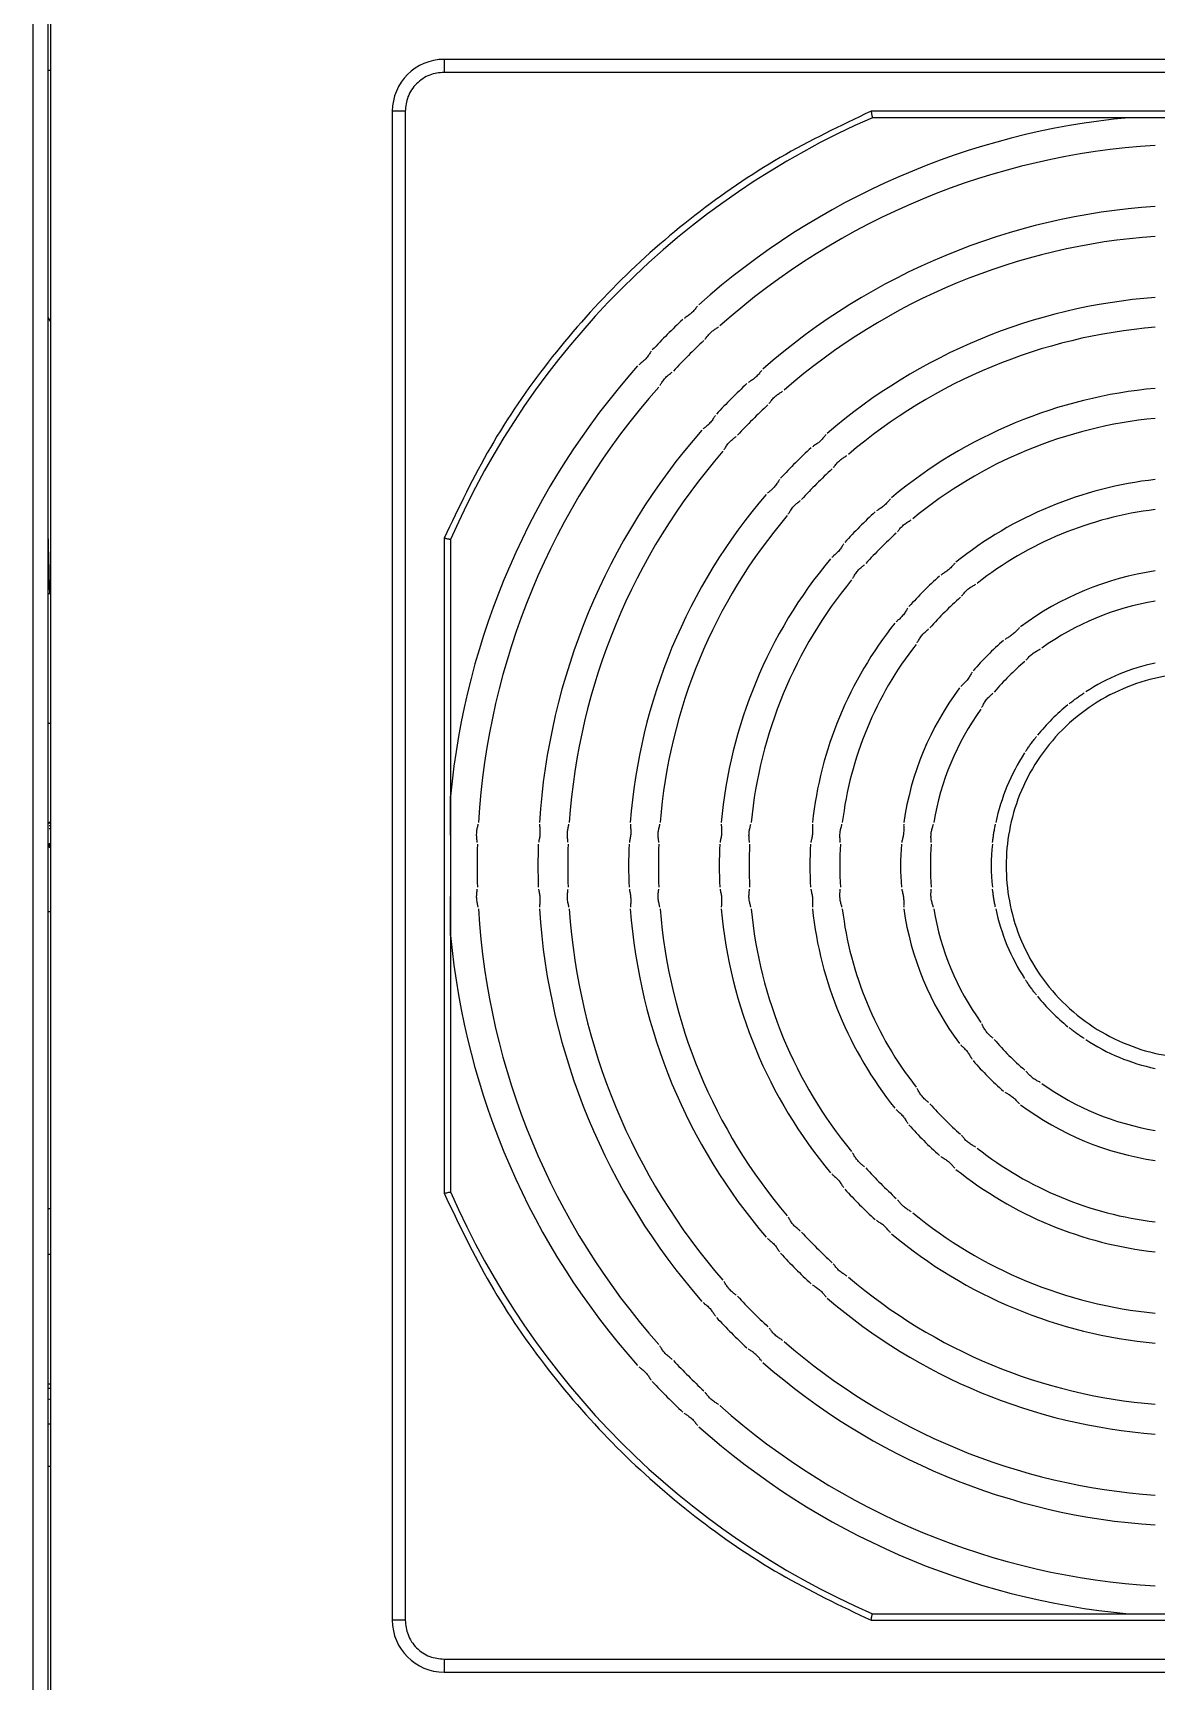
# Model space of a CAD drawing. Header units: millimetres. Extents: x 0 to 279, y 0 to 216.
# Drawn here: x 96.61 to 113.96, y 175.11 to 200.56 of the extents above; entities that cross this region are included whole.
import ezdxf

# ---------------------------------------------------------------- set-up
doc = ezdxf.new("R2010")
doc.units = ezdxf.units.MM

msp = doc.modelspace()

# ---------------------------------------------------------------- linework, layer by layer
at = {"color": 7, "linetype": 'Continuous', "lineweight": 25}
for p, q in [((96.61, 205.208), (96.61, 155.617)), ((96.844, 155.617), (96.844, 205.208)), ((96.88, 205.208), (96.88, 155.617)), ((126.26, 200.151), (102.96, 200.151)), ((102.96, 200.151), (102.96, 199.951)), ((96.844, 199.984), (96.88, 199.984)), ((126.26, 199.951), (102.96, 199.951)), ((102.16, 199.351), (102.16, 176.051)), ((102.36, 199.351), (102.16, 199.351)), ((102.36, 199.351), (102.36, 176.051)), ((119.667, 199.351), (109.554, 199.351)), ((114.136, 199.251), (109.575, 199.251)), ((96.879, 196.107), (96.844, 196.167)), ((96.88, 196.109), (96.878, 196.109)), ((96.88, 196.097), (96.879, 196.101)), ((102.96, 192.758), (102.96, 182.645)), ((103.06, 192.737), (103.06, 188.175)), ((96.88, 191.901), (96.844, 191.901)), ((96.844, 189.901), (96.88, 189.901)), ((96.86, 188.371), (96.851, 188.352)), ((96.88, 188.371), (96.86, 188.371)), ((96.86, 188.371), (96.86, 188.37)), ((96.88, 188.37), (96.86, 188.37)), ((96.88, 188.357), (96.86, 188.357)), ((96.88, 188.316), (96.86, 188.316)), ((96.88, 188.269), (96.86, 188.269)), ((96.86, 188.043), (96.86, 187.983)), ((96.86, 188.043), (96.88, 188.043)), ((96.88, 187.983), (96.86, 187.983)), ((103.06, 187.227), (103.06, 182.665)), ((96.88, 186.991), (96.844, 186.991)), ((96.844, 182.411), (96.88, 182.411)), ((96.88, 181.701), (96.844, 181.701)), ((96.844, 179.701), (96.88, 179.701)), ((96.88, 179.63), (96.844, 179.63)), ((96.844, 179.471), (96.88, 179.459)), ((96.88, 179.081), (96.844, 179.081)), ((96.88, 178.426), (96.844, 178.426)), ((109.575, 176.151), (114.136, 176.151)), ((102.36, 176.051), (102.16, 176.051)), ((109.554, 176.051), (119.667, 176.051)), ((102.96, 175.451), (126.26, 175.451)), ((102.96, 175.451), (102.96, 175.251)), ((102.96, 175.251), (126.26, 175.251))]:
    msp.add_line(p, q, dxfattribs=at)
for centre, radius, start, end in [((102.96, 199.351), 0.8, 90, 180), ((114.61, 187.701), 12.6, 113.5565, 156.4435), ((114.61, 187.701), 11.6, 95.3217, 131.7035), ((114.61, 187.701), 11.14, 93.4328, 131.5672), ((114.61, 187.701), 10.2, 93.7496, 131.2504), ((114.61, 187.701), 9.74, 93.9269, 131.0731), ((114.61, 187.701), 8.8, 94.3471, 130.6529), ((114.61, 187.701), 11.6, 133.3552, 136.6448), ((114.61, 187.701), 8.34, 94.5874, 130.4126), ((114.61, 187.701), 11.14, 133.2872, 136.7128), ((114.61, 187.701), 11.6, 138.2965, 174.6783), ((114.61, 187.701), 11.14, 138.4328, 176.5672), ((114.61, 187.701), 10.2, 133.1293, 136.8707), ((114.61, 187.701), 7.4, 95.1716, 129.8284), ((114.61, 187.701), 9.74, 133.0409, 136.9591), ((114.61, 187.701), 10.2, 138.7496, 176.2504), ((114.61, 187.701), 6.94, 95.5155, 129.4845), ((114.61, 187.701), 8.8, 132.8316, 137.1684), ((114.61, 187.701), 9.74, 138.9269, 176.0731), ((114.61, 187.701), 8.34, 132.7119, 137.2881), ((114.61, 187.701), 6, 96.3829, 128.6171), ((114.61, 187.701), 8.8, 139.3471, 175.6529), ((114.61, 187.701), 7.4, 132.4211, 137.5789), ((114.61, 187.701), 5.54, 96.9154, 128.0846), ((114.61, 187.701), 8.34, 139.5874, 175.4126), ((114.61, 187.701), 6.94, 132.25, 137.75), ((114.61, 187.701), 7.4, 140.1716, 174.8284), ((114.61, 187.701), 6.94, 140.5155, 174.4845), ((114.61, 187.701), 6, 131.8188, 138.1812), ((114.61, 187.701), 4.6, 98.3377, 126.6623), ((114.61, 187.701), 5.54, 131.5543, 138.4457), ((114.61, 187.701), 4.14, 99.2719, 125.7281), ((114.61, 187.701), 6, 141.3829, 173.6171), ((114.61, 187.701), 5.54, 141.9154, 173.0846), ((114.61, 187.701), 4.6, 130.8491, 139.1509), ((114.61, 187.701), 4.14, 130.3869, 139.6131), ((114.61, 187.701), 3.2, 102.0314, 122.9686), ((114.61, 187.701), 4.6, 143.3377, 171.6623), ((114.61, 187.701), 4.14, 144.2719, 170.7281), ((114.61, 187.701), 3.2, 129.0274, 140.9726), ((114.61, 187.701), 3.2, 147.0314, 167.9686), ((114.61, 187.701), 11.14, 178.2872, 181.7128), ((114.61, 187.701), 10.2, 178.1293, 181.8707), ((114.61, 187.701), 9.74, 178.0409, 181.9591), ((114.61, 187.701), 8.8, 177.8316, 182.1684), ((114.61, 187.701), 8.34, 177.7119, 182.2881), ((114.61, 187.701), 7.4, 177.4211, 182.5789), ((114.61, 187.701), 6.94, 177.25, 182.75), ((114.61, 187.701), 6, 176.8188, 183.1812), ((114.61, 187.701), 5.54, 176.5543, 183.4457), ((114.61, 187.701), 4.6, 175.8491, 184.1509), ((114.61, 187.701), 4.14, 175.3869, 184.6131), ((114.61, 187.701), 3.2, 174.0274, 185.9726), ((114.61, 187.701), 11.14, 183.4328, 221.5672), ((114.61, 187.701), 10.2, 183.7496, 221.2504), ((114.61, 187.701), 9.74, 183.9269, 221.0731), ((114.61, 187.701), 8.8, 184.3471, 220.6529), ((114.61, 187.701), 8.34, 184.5874, 220.4126), ((114.61, 187.701), 7.4, 185.1716, 219.8284), ((114.61, 187.701), 6.94, 185.5155, 219.4845), ((114.61, 187.701), 6, 186.3829, 218.6171), ((114.61, 187.701), 5.54, 186.9154, 218.0846), ((114.61, 187.701), 4.6, 188.3377, 216.6623), ((114.61, 187.701), 4.14, 189.2719, 215.7281), ((114.61, 187.701), 3.2, 192.0314, 212.9686), ((114.61, 187.701), 11.6, 185.3217, 221.7035), ((114.61, 187.701), 3.2, 219.0274, 230.9726), ((114.61, 187.701), 4.14, 220.3869, 229.6131), ((114.61, 187.701), 3.2, 237.0314, 257.9686), ((114.61, 187.701), 4.6, 220.8491, 229.1509), ((114.61, 187.701), 4.14, 234.2719, 260.7281), ((114.61, 187.701), 5.54, 221.5543, 228.4457), ((114.61, 187.701), 4.6, 233.3377, 261.6623), ((114.61, 187.701), 6, 221.8188, 228.1812), ((114.61, 187.701), 5.54, 231.9154, 263.0846), ((114.61, 187.701), 6.94, 222.25, 227.75), ((114.61, 187.701), 6, 231.3829, 263.6171), ((114.61, 187.701), 7.4, 222.4211, 227.5789), ((114.61, 187.701), 12.6, 203.5565, 246.4435), ((114.61, 187.701), 6.94, 230.5155, 264.4845), ((114.61, 187.701), 8.34, 222.7119, 227.2881), ((114.61, 187.701), 7.4, 230.1716, 264.8284), ((114.61, 187.701), 8.8, 222.8316, 227.1684), ((114.61, 187.701), 8.34, 229.5874, 265.4126), ((114.61, 187.701), 9.74, 223.0409, 226.9591), ((114.61, 187.701), 8.8, 229.3471, 265.6529), ((114.61, 187.701), 10.2, 223.1293, 226.8707), ((114.61, 187.701), 9.74, 228.9269, 266.0731), ((114.61, 187.701), 11.14, 223.2872, 226.7128), ((114.61, 187.701), 10.2, 228.7496, 266.2504), ((114.61, 187.701), 11.6, 223.3552, 226.6448), ((114.61, 187.701), 11.14, 228.4328, 266.5672), ((114.61, 187.701), 11.6, 228.2965, 264.6783), ((102.96, 176.051), 0.8, 180, 270)]:
    msp.add_arc(centre, radius, start, end, dxfattribs=at)
for points, knots in [([(102.96, 199.951), (102.885, 199.943), (102.768, 199.931), (102.629, 199.856), (102.533, 199.778), (102.456, 199.683), (102.381, 199.543), (102.368, 199.427), (102.36, 199.351)], [0, 0, 0, 0, 0.239443, 0.369664, 0.5, 0.630221, 0.760557, 1, 1, 1, 1]), ([(109.554, 199.351), (109.079, 199.125), (108.125, 198.669), (106.811, 197.763), (105.605, 196.706), (104.548, 195.501), (103.642, 194.186), (103.187, 193.232), (102.96, 192.758)], [0, 0, 0, 0, 0.165133, 0.331912, 0.5, 0.668098, 0.834872, 1, 1, 1, 1]), ([(109.554, 199.351), (109.556, 199.343), (109.559, 199.328), (109.564, 199.303), (109.568, 199.283), (109.571, 199.267), (109.574, 199.255), (109.574, 199.253), (109.575, 199.251)], [0, 0, 0, 0, 0.156123, 0.291738, 0.500719, 0.631679, 0.75863, 1, 1, 1, 1]), ([(106.876, 196.342), (106.872, 196.338), (106.858, 196.323), (106.829, 196.283), (106.784, 196.236), (106.733, 196.195), (106.69, 196.168), (106.674, 196.156), (106.668, 196.151)], [0, 0, 0, 0, 0.083891, 0.287917, 0.500101, 0.699385, 0.900794, 1, 1, 1, 1]), ([(106.989, 195.83), (106.993, 195.835), (107.006, 195.85), (107.035, 195.89), (107.08, 195.938), (107.131, 195.978), (107.174, 196.004), (107.191, 196.016), (107.197, 196.02)], [0, 0, 0, 0, 0.08419, 0.288367, 0.500593, 0.697565, 0.896867, 1, 1, 1, 1]), ([(106.16, 195.644), (106.157, 195.639), (106.145, 195.623), (106.118, 195.581), (106.077, 195.529), (106.03, 195.484), (105.99, 195.454), (105.975, 195.44), (105.97, 195.436)], [0, 0, 0, 0, 0.0828631, 0.2859255, 0.5022605, 0.7049866, 0.903615, 1, 1, 1, 1]), ([(106.291, 195.114), (106.294, 195.119), (106.306, 195.135), (106.332, 195.178), (106.373, 195.23), (106.42, 195.275), (106.46, 195.304), (106.476, 195.318), (106.481, 195.322)], [0, 0, 0, 0, 0.083444, 0.287045, 0.504277, 0.705009, 0.901308, 1, 1, 1, 1]), ([(107.867, 195.35), (107.864, 195.346), (107.85, 195.332), (107.82, 195.292), (107.775, 195.245), (107.724, 195.204), (107.681, 195.178), (107.664, 195.165), (107.659, 195.161)], [0, 0, 0, 0, 0.08395, 0.288028, 0.499944, 0.699204, 0.90101, 1, 1, 1, 1]), ([(107.98, 194.84), (107.984, 194.844), (107.997, 194.859), (108.026, 194.899), (108.071, 194.947), (108.122, 194.986), (108.165, 195.012), (108.183, 195.024), (108.189, 195.029)], [0, 0, 0, 0, 0.08427, 0.288487, 0.500386, 0.696985, 0.896408, 1, 1, 1, 1]), ([(107.151, 194.653), (107.147, 194.649), (107.135, 194.633), (107.109, 194.59), (107.068, 194.538), (107.021, 194.493), (106.981, 194.463), (106.966, 194.449), (106.961, 194.444)], [0, 0, 0, 0, 0.082758, 0.285707, 0.502293, 0.705454, 0.904105, 1, 1, 1, 1]), ([(107.283, 194.122), (107.286, 194.127), (107.298, 194.143), (107.323, 194.187), (107.364, 194.239), (107.411, 194.284), (107.451, 194.314), (107.466, 194.327), (107.472, 194.332)], [0, 0, 0, 0, 0.083443, 0.287037, 0.50472, 0.705635, 0.901612, 1, 1, 1, 1]), ([(108.86, 194.358), (108.856, 194.354), (108.842, 194.34), (108.812, 194.3), (108.766, 194.253), (108.715, 194.213), (108.672, 194.187), (108.655, 194.174), (108.649, 194.17)], [0, 0, 0, 0, 0.084035, 0.288185, 0.49976, 0.699004, 0.901346, 1, 1, 1, 1]), ([(108.97, 193.849), (108.974, 193.853), (108.988, 193.868), (109.017, 193.908), (109.063, 193.955), (109.114, 193.994), (109.158, 194.02), (109.175, 194.032), (109.181, 194.036)], [0, 0, 0, 0, 0.084372, 0.2886338, 0.500091, 0.6962028, 0.8958011, 1, 1, 1, 1]), ([(108.141, 193.663), (108.138, 193.658), (108.126, 193.642), (108.1, 193.599), (108.059, 193.547), (108.013, 193.501), (107.973, 193.47), (107.958, 193.456), (107.954, 193.452)], [0, 0, 0, 0, 0.082616, 0.285409, 0.502321, 0.706065, 0.904759, 1, 1, 1, 1]), ([(108.275, 193.13), (108.279, 193.135), (108.29, 193.151), (108.315, 193.195), (108.355, 193.248), (108.402, 193.293), (108.442, 193.323), (108.457, 193.336), (108.462, 193.341)], [0, 0, 0, 0, 0.083448, 0.28704, 0.505343, 0.706517, 0.902074, 1, 1, 1, 1]), ([(109.853, 193.365), (109.849, 193.361), (109.835, 193.347), (109.804, 193.308), (109.758, 193.262), (109.706, 193.222), (109.663, 193.196), (109.646, 193.183), (109.64, 193.179)], [0, 0, 0, 0, 0.084163, 0.288422, 0.499551, 0.698801, 0.901902, 1, 1, 1, 1]), ([(96.871, 191.901), (96.869, 191.95), (96.864, 192.107), (96.856, 192.422), (96.849, 192.724), (96.845, 192.904), (96.844, 192.941)], [0, 0, 0, 0, 0.17128, 0.543722, 0.905755, 1, 1, 1, 1]), ([(109.961, 192.858), (109.965, 192.862), (109.979, 192.877), (110.009, 192.917), (110.055, 192.963), (110.107, 193.002), (110.151, 193.027), (110.169, 193.039), (110.175, 193.043)], [0, 0, 0, 0, 0.0845086, 0.2888159, 0.4996425, 0.6950896, 0.8949613, 1, 1, 1, 1]), ([(103.06, 192.737), (103.059, 192.737), (103.057, 192.737), (103.044, 192.74), (103.029, 192.743), (103.008, 192.748), (102.984, 192.753), (102.968, 192.756), (102.96, 192.758)], [0, 0, 0, 0, 0.241349, 0.368305, 0.499281, 0.708229, 0.843853, 1, 1, 1, 1]), ([(109.132, 192.672), (109.129, 192.667), (109.117, 192.651), (109.091, 192.608), (109.051, 192.555), (109.005, 192.509), (108.966, 192.478), (108.951, 192.463), (108.947, 192.459)], [0, 0, 0, 0, 0.0824138, 0.2849784, 0.5023303, 0.7068944, 0.9056753, 1, 1, 1, 1]), ([(110.847, 192.371), (110.843, 192.366), (110.829, 192.352), (110.797, 192.314), (110.75, 192.269), (110.698, 192.23), (110.654, 192.204), (110.637, 192.192), (110.632, 192.188)], [0, 0, 0, 0, 0.084376, 0.288811, 0.49934, 0.69866, 0.902922, 1, 1, 1, 1]), ([(109.269, 192.136), (109.272, 192.141), (109.283, 192.158), (109.308, 192.202), (109.347, 192.256), (109.394, 192.302), (109.433, 192.332), (109.448, 192.345), (109.453, 192.35)], [0, 0, 0, 0, 0.08347, 0.287066, 0.506278, 0.707843, 0.90283, 1, 1, 1, 1]), ([(110.953, 191.866), (110.957, 191.871), (110.971, 191.885), (111.001, 191.925), (111.048, 191.97), (111.1, 192.007), (111.145, 192.032), (111.164, 192.043), (111.17, 192.047)], [0, 0, 0, 0, 0.084698, 0.289036, 0.498891, 0.693378, 0.893722, 1, 1, 1, 1]), ([(110.124, 191.68), (110.12, 191.676), (110.109, 191.66), (110.083, 191.616), (110.044, 191.563), (109.998, 191.515), (109.96, 191.483), (109.946, 191.469), (109.941, 191.464)], [0, 0, 0, 0, 0.082105, 0.284305, 0.502281, 0.708087, 0.907051, 1, 1, 1, 1]), ([(110.264, 191.141), (110.267, 191.146), (110.278, 191.163), (110.302, 191.208), (110.341, 191.262), (110.386, 191.31), (110.425, 191.34), (110.44, 191.354), (110.445, 191.358)], [0, 0, 0, 0, 0.083531, 0.287159, 0.507819, 0.710037, 0.904203, 1, 1, 1, 1]), ([(111.845, 191.373), (111.84, 191.369), (111.826, 191.355), (111.793, 191.318), (111.744, 191.274), (111.691, 191.236), (111.647, 191.212), (111.629, 191.199), (111.624, 191.196)], [0, 0, 0, 0, 0.084779, 0.28955, 0.499241, 0.698835, 0.905087, 1, 1, 1, 1]), ([(111.946, 190.874), (111.95, 190.878), (111.964, 190.892), (111.996, 190.931), (112.044, 190.975), (112.097, 191.011), (112.143, 191.033), (112.162, 191.045), (112.169, 191.048)], [0, 0, 0, 0, 0.084971, 0.289255, 0.497425, 0.690409, 0.891701, 1, 1, 1, 1]), ([(111.116, 190.688), (111.113, 190.683), (111.101, 190.667), (111.077, 190.623), (111.039, 190.569), (110.994, 190.519), (110.957, 190.486), (110.943, 190.471), (110.939, 190.467)], [0, 0, 0, 0, 0.081578, 0.283118, 0.502042, 0.709945, 0.909348, 1, 1, 1, 1]), ([(114.61, 184.731), (114.429, 184.741), (114.056, 184.761), (113.503, 184.926), (112.97, 185.2), (112.495, 185.586), (112.109, 186.061), (111.834, 186.593), (111.675, 187.147), (111.624, 187.701), (111.675, 188.255), (111.834, 188.809), (112.109, 189.341), (112.495, 189.816), (112.97, 190.202), (113.503, 190.478), (114.056, 190.637), (114.61, 190.688), (115.165, 190.637), (115.718, 190.478), (116.25, 190.202), (116.725, 189.816), (117.111, 189.341), (117.387, 188.809), (117.546, 188.255), (117.597, 187.701), (117.546, 187.147), (117.387, 186.593), (117.111, 186.061), (116.725, 185.586), (116.25, 185.2), (115.718, 184.926), (115.165, 184.761), (114.792, 184.741), (114.61, 184.731)], [0, 0, 0, 0, 0.029129, 0.060003, 0.09216, 0.125, 0.15784, 0.189997, 0.220871, 0.25, 0.279129, 0.310003, 0.34216, 0.375, 0.40784, 0.439997, 0.470871, 0.5, 0.529129, 0.560003, 0.59216, 0.625, 0.65784, 0.689997, 0.720871, 0.75, 0.779129, 0.810003, 0.84216, 0.875, 0.90784, 0.939997, 0.970871, 1, 1, 1, 1]), ([(111.263, 190.142), (111.266, 190.147), (111.276, 190.165), (111.299, 190.211), (111.336, 190.267), (111.381, 190.316), (111.419, 190.347), (111.433, 190.361), (111.438, 190.366)], [0, 0, 0, 0, 0.083715, 0.287462, 0.510784, 0.714261, 0.907144, 1, 1, 1, 1]), ([(112.616, 190.203), (112.621, 190.207), (112.637, 190.221), (112.677, 190.251), (112.73, 190.291), (112.785, 190.33), (112.826, 190.358), (112.843, 190.369), (112.847, 190.371)], [0, 0, 0, 0, 0.089793, 0.299982, 0.498661, 0.714251, 0.929832, 1, 1, 1, 1]), ([(111.94, 189.465), (111.944, 189.47), (111.956, 189.488), (111.984, 189.53), (112.023, 189.584), (112.062, 189.637), (112.093, 189.676), (112.105, 189.692), (112.108, 189.696)], [0, 0, 0, 0, 0.092202, 0.305479, 0.501468, 0.714346, 0.927294, 1, 1, 1, 1]), ([(103.06, 188.175), (103.06, 188.252), (103.06, 188.405), (103.06, 188.576), (103.06, 188.679), (103.06, 188.716), (103.06, 188.743), (103.06, 188.762), (103.06, 188.772), (103.06, 188.776), (103.06, 188.777), (103.06, 188.777)], [0, 0, 0, 0, 0.364942, 0.731555, 0.816396, 0.874808, 0.915471, 0.958834, 0.976162, 0.99081, 1, 1, 1, 1]), ([(103.473, 188.06), (103.473, 188.066), (103.471, 188.086), (103.463, 188.135), (103.462, 188.2), (103.469, 188.265), (103.481, 188.314), (103.485, 188.335), (103.486, 188.342)], [0, 0, 0, 0, 0.08419, 0.288367, 0.500593, 0.697565, 0.896867, 1, 1, 1, 1]), ([(104.434, 188.342), (104.434, 188.336), (104.435, 188.316), (104.441, 188.267), (104.442, 188.202), (104.435, 188.137), (104.424, 188.088), (104.421, 188.067), (104.42, 188.06)], [0, 0, 0, 0, 0.0839504, 0.2880281, 0.4999438, 0.699204, 0.9010105, 1, 1, 1, 1]), ([(104.874, 188.06), (104.874, 188.066), (104.872, 188.086), (104.865, 188.135), (104.863, 188.201), (104.871, 188.265), (104.883, 188.313), (104.887, 188.335), (104.888, 188.342)], [0, 0, 0, 0, 0.0842695, 0.2884865, 0.5003859, 0.6969849, 0.896408, 1, 1, 1, 1]), ([(105.837, 188.342), (105.837, 188.336), (105.837, 188.316), (105.844, 188.267), (105.844, 188.202), (105.837, 188.137), (105.825, 188.088), (105.822, 188.067), (105.821, 188.06)], [0, 0, 0, 0, 0.084035, 0.288185, 0.49976, 0.699004, 0.901346, 1, 1, 1, 1]), ([(106.275, 188.06), (106.275, 188.066), (106.274, 188.086), (106.266, 188.135), (106.265, 188.201), (106.274, 188.264), (106.287, 188.313), (106.291, 188.335), (106.292, 188.342)], [0, 0, 0, 0, 0.084372, 0.288634, 0.500091, 0.696203, 0.895801, 1, 1, 1, 1]), ([(107.241, 188.342), (107.241, 188.336), (107.242, 188.316), (107.247, 188.267), (107.247, 188.201), (107.239, 188.137), (107.226, 188.088), (107.223, 188.067), (107.222, 188.06)], [0, 0, 0, 0, 0.084163, 0.288422, 0.499551, 0.698801, 0.901902, 1, 1, 1, 1]), ([(107.677, 188.06), (107.676, 188.066), (107.675, 188.086), (107.669, 188.136), (107.668, 188.201), (107.678, 188.264), (107.691, 188.313), (107.695, 188.334), (107.697, 188.342)], [0, 0, 0, 0, 0.084509, 0.288816, 0.499643, 0.69509, 0.894961, 1, 1, 1, 1]), ([(108.648, 188.342), (108.648, 188.336), (108.648, 188.316), (108.652, 188.267), (108.651, 188.201), (108.642, 188.137), (108.629, 188.088), (108.625, 188.067), (108.624, 188.06)], [0, 0, 0, 0, 0.084376, 0.288811, 0.49934, 0.69866, 0.902922, 1, 1, 1, 1]), ([(109.079, 188.06), (109.079, 188.066), (109.078, 188.086), (109.072, 188.136), (109.073, 188.201), (109.083, 188.264), (109.098, 188.313), (109.103, 188.334), (109.104, 188.342)], [0, 0, 0, 0, 0.084698, 0.289036, 0.498891, 0.693378, 0.893722, 1, 1, 1, 1]), ([(110.058, 188.342), (110.058, 188.336), (110.057, 188.316), (110.061, 188.266), (110.057, 188.201), (110.046, 188.136), (110.033, 188.088), (110.029, 188.067), (110.028, 188.06)], [0, 0, 0, 0, 0.084779, 0.28955, 0.499241, 0.698835, 0.905087, 1, 1, 1, 1]), ([(110.483, 188.06), (110.483, 188.066), (110.483, 188.086), (110.478, 188.136), (110.481, 188.201), (110.493, 188.264), (110.509, 188.313), (110.515, 188.334), (110.517, 188.342)], [0, 0, 0, 0, 0.084971, 0.289255, 0.497425, 0.690409, 0.891701, 1, 1, 1, 1]), ([(111.431, 188.06), (111.431, 188.067), (111.434, 188.087), (111.44, 188.137), (111.45, 188.203), (111.461, 188.269), (111.47, 188.318), (111.474, 188.338), (111.475, 188.342)], [0, 0, 0, 0, 0.089793, 0.299982, 0.498661, 0.714251, 0.929832, 1, 1, 1, 1]), ([(103.06, 188.175), (103.06, 188.109), (103.06, 187.793), (103.06, 187.476), (103.06, 187.227)], [0, 0, 0, 0, 0.210794, 1, 1, 1, 1]), ([(103.486, 187.06), (103.485, 187.066), (103.482, 187.086), (103.47, 187.134), (103.462, 187.2), (103.463, 187.265), (103.471, 187.314), (103.473, 187.335), (103.473, 187.342)], [0, 0, 0, 0, 0.083444, 0.287045, 0.504277, 0.705009, 0.901308, 1, 1, 1, 1]), ([(104.42, 187.342), (104.42, 187.336), (104.423, 187.317), (104.435, 187.268), (104.442, 187.203), (104.441, 187.137), (104.435, 187.088), (104.434, 187.067), (104.434, 187.06)], [0, 0, 0, 0, 0.082758, 0.285707, 0.502293, 0.705454, 0.904105, 1, 1, 1, 1]), ([(104.889, 187.06), (104.888, 187.066), (104.884, 187.086), (104.872, 187.134), (104.863, 187.2), (104.865, 187.265), (104.872, 187.314), (104.873, 187.335), (104.874, 187.342)], [0, 0, 0, 0, 0.083443, 0.287037, 0.50472, 0.705635, 0.901612, 1, 1, 1, 1]), ([(105.821, 187.342), (105.821, 187.336), (105.824, 187.317), (105.836, 187.268), (105.844, 187.203), (105.844, 187.137), (105.838, 187.087), (105.837, 187.067), (105.837, 187.06)], [0, 0, 0, 0, 0.082616, 0.285409, 0.502321, 0.706065, 0.904759, 1, 1, 1, 1]), ([(106.292, 187.06), (106.291, 187.066), (106.288, 187.086), (106.274, 187.134), (106.265, 187.2), (106.266, 187.265), (106.273, 187.314), (106.275, 187.335), (106.275, 187.342)], [0, 0, 0, 0, 0.083448, 0.28704, 0.505343, 0.706517, 0.902074, 1, 1, 1, 1]), ([(107.222, 187.342), (107.223, 187.336), (107.226, 187.317), (107.238, 187.268), (107.247, 187.203), (107.247, 187.137), (107.242, 187.087), (107.241, 187.067), (107.241, 187.06)], [0, 0, 0, 0, 0.082414, 0.284978, 0.50233, 0.706894, 0.905675, 1, 1, 1, 1]), ([(107.697, 187.06), (107.696, 187.066), (107.692, 187.086), (107.678, 187.134), (107.668, 187.2), (107.669, 187.266), (107.675, 187.315), (107.676, 187.335), (107.677, 187.342)], [0, 0, 0, 0, 0.08347, 0.287066, 0.506278, 0.707843, 0.90283, 1, 1, 1, 1]), ([(108.624, 187.342), (108.625, 187.337), (108.628, 187.317), (108.641, 187.269), (108.651, 187.203), (108.652, 187.137), (108.648, 187.087), (108.648, 187.067), (108.648, 187.06)], [0, 0, 0, 0, 0.082105, 0.284305, 0.502281, 0.708087, 0.907051, 1, 1, 1, 1]), ([(109.105, 187.06), (109.103, 187.066), (109.099, 187.086), (109.084, 187.134), (109.073, 187.2), (109.072, 187.266), (109.078, 187.315), (109.079, 187.335), (109.079, 187.342)], [0, 0, 0, 0, 0.083531, 0.2871592, 0.5078188, 0.7100374, 0.9042031, 1, 1, 1, 1]), ([(110.027, 187.342), (110.028, 187.337), (110.032, 187.317), (110.046, 187.269), (110.057, 187.203), (110.061, 187.137), (110.057, 187.087), (110.058, 187.067), (110.058, 187.06)], [0, 0, 0, 0, 0.081578, 0.283118, 0.502042, 0.709945, 0.909348, 1, 1, 1, 1]), ([(110.517, 187.06), (110.516, 187.066), (110.511, 187.086), (110.494, 187.134), (110.48, 187.2), (110.478, 187.267), (110.482, 187.315), (110.483, 187.335), (110.483, 187.342)], [0, 0, 0, 0, 0.083715, 0.287462, 0.510784, 0.714261, 0.907144, 1, 1, 1, 1]), ([(111.475, 187.06), (111.474, 187.067), (111.47, 187.088), (111.46, 187.138), (111.449, 187.203), (111.44, 187.268), (111.433, 187.318), (111.431, 187.337), (111.431, 187.342)], [0, 0, 0, 0, 0.092202, 0.305479, 0.501468, 0.714346, 0.927294, 1, 1, 1, 1]), ([(103.06, 186.625), (103.06, 186.626), (103.06, 186.626), (103.06, 186.634), (103.06, 186.661), (103.06, 186.742), (103.06, 186.874), (103.06, 187.046), (103.06, 187.164), (103.06, 187.227)], [0, 0, 0, 0, 0.013706, 0.030935, 0.062961, 0.173698, 0.436442, 0.702644, 1, 1, 1, 1]), ([(112.108, 185.707), (112.104, 185.712), (112.091, 185.728), (112.06, 185.768), (112.021, 185.821), (111.982, 185.876), (111.954, 185.917), (111.943, 185.934), (111.94, 185.938)], [0, 0, 0, 0, 0.089793, 0.299982, 0.498661, 0.714251, 0.929832, 1, 1, 1, 1]), ([(111.438, 185.037), (111.434, 185.041), (111.419, 185.055), (111.381, 185.086), (111.337, 185.134), (111.301, 185.188), (111.278, 185.234), (111.267, 185.253), (111.263, 185.26)], [0, 0, 0, 0, 0.084971, 0.289255, 0.497425, 0.690409, 0.891701, 1, 1, 1, 1]), ([(112.847, 185.031), (112.841, 185.035), (112.823, 185.047), (112.781, 185.075), (112.727, 185.113), (112.674, 185.153), (112.635, 185.183), (112.62, 185.196), (112.616, 185.199)], [0, 0, 0, 0, 0.092202, 0.305479, 0.501468, 0.714346, 0.927294, 1, 1, 1, 1]), ([(110.938, 184.935), (110.942, 184.931), (110.956, 184.916), (110.994, 184.884), (111.038, 184.835), (111.075, 184.782), (111.1, 184.737), (111.112, 184.72), (111.116, 184.715)], [0, 0, 0, 0, 0.084779, 0.28955, 0.499241, 0.698835, 0.905087, 1, 1, 1, 1]), ([(112.17, 184.354), (112.164, 184.357), (112.147, 184.367), (112.101, 184.389), (112.044, 184.427), (111.996, 184.472), (111.964, 184.509), (111.95, 184.524), (111.946, 184.529)], [0, 0, 0, 0, 0.083715, 0.287462, 0.510784, 0.714261, 0.907144, 1, 1, 1, 1]), ([(110.445, 184.044), (110.441, 184.048), (110.426, 184.061), (110.387, 184.092), (110.342, 184.139), (110.304, 184.191), (110.28, 184.236), (110.268, 184.254), (110.264, 184.261)], [0, 0, 0, 0, 0.084698, 0.289036, 0.498891, 0.693378, 0.893722, 1, 1, 1, 1]), ([(111.622, 184.207), (111.627, 184.204), (111.639, 184.196), (111.661, 184.183), (111.687, 184.167), (111.715, 184.149), (111.743, 184.129), (111.769, 184.106), (111.792, 184.084), (111.812, 184.062), (111.83, 184.043), (111.841, 184.032), (111.845, 184.027)], [0, 0, 0, 0, 0.081703, 0.181172, 0.283079, 0.390842, 0.502036, 0.604369, 0.709954, 0.808303, 0.909236, 1, 1, 1, 1]), ([(109.939, 183.939), (109.944, 183.934), (109.954, 183.925), (109.974, 183.908), (109.997, 183.887), (110.02, 183.865), (110.042, 183.84), (110.063, 183.814), (110.08, 183.789), (110.097, 183.763), (110.111, 183.74), (110.12, 183.726), (110.124, 183.72)], [0, 0, 0, 0, 0.084481, 0.185285, 0.288829, 0.392443, 0.499402, 0.597652, 0.698643, 0.799432, 0.902767, 1, 1, 1, 1]), ([(111.172, 183.354), (111.167, 183.358), (111.154, 183.365), (111.131, 183.378), (111.105, 183.393), (111.077, 183.412), (111.049, 183.433), (111.024, 183.455), (111.003, 183.478), (110.984, 183.5), (110.967, 183.521), (110.957, 183.532), (110.952, 183.538)], [0, 0, 0, 0, 0.0836494, 0.1841444, 0.2871051, 0.3956272, 0.5078569, 0.6073853, 0.7100782, 0.8058852, 0.9040864, 1, 1, 1, 1]), ([(109.455, 183.052), (109.45, 183.056), (109.439, 183.065), (109.419, 183.081), (109.396, 183.1), (109.372, 183.123), (109.349, 183.147), (109.329, 183.172), (109.311, 183.197), (109.295, 183.222), (109.281, 183.247), (109.273, 183.261), (109.268, 183.268)], [0, 0, 0, 0, 0.084614, 0.18536, 0.288826, 0.392535, 0.499732, 0.596064, 0.6951, 0.793761, 0.894802, 1, 1, 1, 1]), ([(110.631, 183.214), (110.636, 183.211), (110.652, 183.199), (110.695, 183.174), (110.749, 183.135), (110.797, 183.089), (110.828, 183.051), (110.843, 183.036), (110.847, 183.032)], [0, 0, 0, 0, 0.0821053, 0.2843054, 0.5022809, 0.7080875, 0.9070511, 1, 1, 1, 1]), ([(108.946, 182.944), (108.951, 182.939), (108.965, 182.926), (109.004, 182.895), (109.05, 182.848), (109.09, 182.797), (109.116, 182.754), (109.128, 182.736), (109.132, 182.731)], [0, 0, 0, 0, 0.0841634, 0.2884216, 0.4995512, 0.6988011, 0.9019024, 1, 1, 1, 1]), ([(102.96, 182.645), (102.968, 182.646), (102.984, 182.649), (103.008, 182.654), (103.029, 182.659), (103.044, 182.662), (103.057, 182.665), (103.059, 182.665), (103.06, 182.665)], [0, 0, 0, 0, 0.156123, 0.291738, 0.500719, 0.631679, 0.75863, 1, 1, 1, 1]), ([(102.96, 182.645), (103.187, 182.17), (103.642, 181.216), (104.548, 179.901), (105.605, 178.696), (106.811, 177.639), (108.125, 176.733), (109.079, 176.278), (109.554, 176.051)], [0, 0, 0, 0, 0.165133, 0.331912, 0.5, 0.668098, 0.834872, 1, 1, 1, 1]), ([(110.175, 182.359), (110.17, 182.363), (110.154, 182.374), (110.109, 182.399), (110.056, 182.438), (110.01, 182.485), (109.98, 182.524), (109.966, 182.539), (109.962, 182.544)], [0, 0, 0, 0, 0.08347, 0.287066, 0.506278, 0.707843, 0.90283, 1, 1, 1, 1]), ([(108.463, 182.061), (108.458, 182.065), (108.443, 182.078), (108.403, 182.108), (108.356, 182.154), (108.317, 182.205), (108.292, 182.248), (108.28, 182.266), (108.275, 182.272)], [0, 0, 0, 0, 0.084372, 0.288634, 0.500091, 0.696203, 0.895801, 1, 1, 1, 1]), ([(109.853, 182.037), (109.849, 182.041), (109.835, 182.056), (109.804, 182.095), (109.758, 182.141), (109.706, 182.18), (109.663, 182.206), (109.646, 182.219), (109.64, 182.223)], [0, 0, 0, 0, 0.084163, 0.288422, 0.499551, 0.698801, 0.901902, 1, 1, 1, 1]), ([(107.953, 181.95), (107.958, 181.946), (107.972, 181.933), (108.011, 181.902), (108.058, 181.857), (108.098, 181.805), (108.124, 181.762), (108.137, 181.746), (108.141, 181.74)], [0, 0, 0, 0, 0.084035, 0.288185, 0.49976, 0.699004, 0.901346, 1, 1, 1, 1]), ([(109.182, 181.366), (109.177, 181.369), (109.161, 181.381), (109.117, 181.406), (109.064, 181.446), (109.018, 181.493), (108.989, 181.533), (108.975, 181.548), (108.971, 181.553)], [0, 0, 0, 0, 0.083448, 0.28704, 0.505343, 0.706517, 0.902074, 1, 1, 1, 1]), ([(107.472, 181.07), (107.467, 181.074), (107.452, 181.087), (107.412, 181.117), (107.365, 181.162), (107.325, 181.213), (107.299, 181.256), (107.287, 181.274), (107.283, 181.28)], [0, 0, 0, 0, 0.08427, 0.288487, 0.500386, 0.696985, 0.896408, 1, 1, 1, 1]), ([(108.649, 181.232), (108.654, 181.229), (108.669, 181.217), (108.712, 181.191), (108.764, 181.15), (108.811, 181.103), (108.841, 181.064), (108.855, 181.049), (108.86, 181.044)], [0, 0, 0, 0, 0.082616, 0.285409, 0.502321, 0.706065, 0.904759, 1, 1, 1, 1]), ([(106.961, 180.958), (106.965, 180.954), (106.98, 180.941), (107.02, 180.911), (107.067, 180.865), (107.107, 180.814), (107.134, 180.772), (107.146, 180.755), (107.151, 180.749)], [0, 0, 0, 0, 0.08395, 0.288028, 0.499944, 0.699204, 0.90101, 1, 1, 1, 1]), ([(108.189, 180.373), (108.185, 180.377), (108.168, 180.388), (108.125, 180.414), (108.072, 180.455), (108.027, 180.502), (107.998, 180.542), (107.984, 180.557), (107.98, 180.562)], [0, 0, 0, 0, 0.083443, 0.287037, 0.50472, 0.705635, 0.901612, 1, 1, 1, 1]), ([(106.481, 180.08), (106.477, 180.084), (106.462, 180.097), (106.421, 180.126), (106.374, 180.171), (106.334, 180.221), (106.308, 180.265), (106.295, 180.282), (106.291, 180.288)], [0, 0, 0, 0, 0.08419, 0.288367, 0.500593, 0.697565, 0.896867, 1, 1, 1, 1]), ([(107.867, 180.052), (107.864, 180.056), (107.85, 180.071), (107.82, 180.11), (107.775, 180.157), (107.724, 180.198), (107.681, 180.224), (107.664, 180.237), (107.659, 180.241)], [0, 0, 0, 0, 0.08395, 0.288028, 0.499944, 0.699204, 0.90101, 1, 1, 1, 1]), ([(105.969, 179.967), (105.974, 179.963), (105.988, 179.949), (106.028, 179.919), (106.076, 179.874), (106.116, 179.824), (106.143, 179.781), (106.156, 179.764), (106.16, 179.759)], [0, 0, 0, 0, 0.083891, 0.287917, 0.500101, 0.699385, 0.900794, 1, 1, 1, 1]), ([(107.197, 179.382), (107.193, 179.385), (107.177, 179.397), (107.133, 179.423), (107.081, 179.463), (107.037, 179.511), (107.007, 179.551), (106.994, 179.567), (106.989, 179.572)], [0, 0, 0, 0, 0.083444, 0.287045, 0.504277, 0.705009, 0.901308, 1, 1, 1, 1]), ([(106.666, 179.251), (106.671, 179.248), (106.683, 179.24), (106.705, 179.225), (106.729, 179.208), (106.756, 179.189), (106.782, 179.167), (106.806, 179.143), (106.826, 179.12), (106.845, 179.097), (106.862, 179.076), (106.872, 179.064), (106.876, 179.058)], [0, 0, 0, 0, 0.082981, 0.183167, 0.285901, 0.392352, 0.502292, 0.602122, 0.704997, 0.802993, 0.903485, 1, 1, 1, 1]), ([(109.554, 176.051), (109.556, 176.059), (109.559, 176.074), (109.564, 176.099), (109.568, 176.119), (109.571, 176.135), (109.574, 176.148), (109.574, 176.15), (109.575, 176.151)], [0, 0, 0, 0, 0.156147, 0.291771, 0.500719, 0.631695, 0.758651, 1, 1, 1, 1]), ([(102.36, 176.051), (102.368, 175.976), (102.381, 175.859), (102.456, 175.719), (102.533, 175.624), (102.629, 175.546), (102.768, 175.472), (102.885, 175.459), (102.96, 175.451)], [0, 0, 0, 0, 0.2394429, 0.3696644, 0.4999999, 0.6302214, 0.7605571, 1, 1, 1, 1])]:
    msp.add_open_spline(points, degree=3, knots=knots, dxfattribs=at)

doc.saveas('drawing.dxf')
